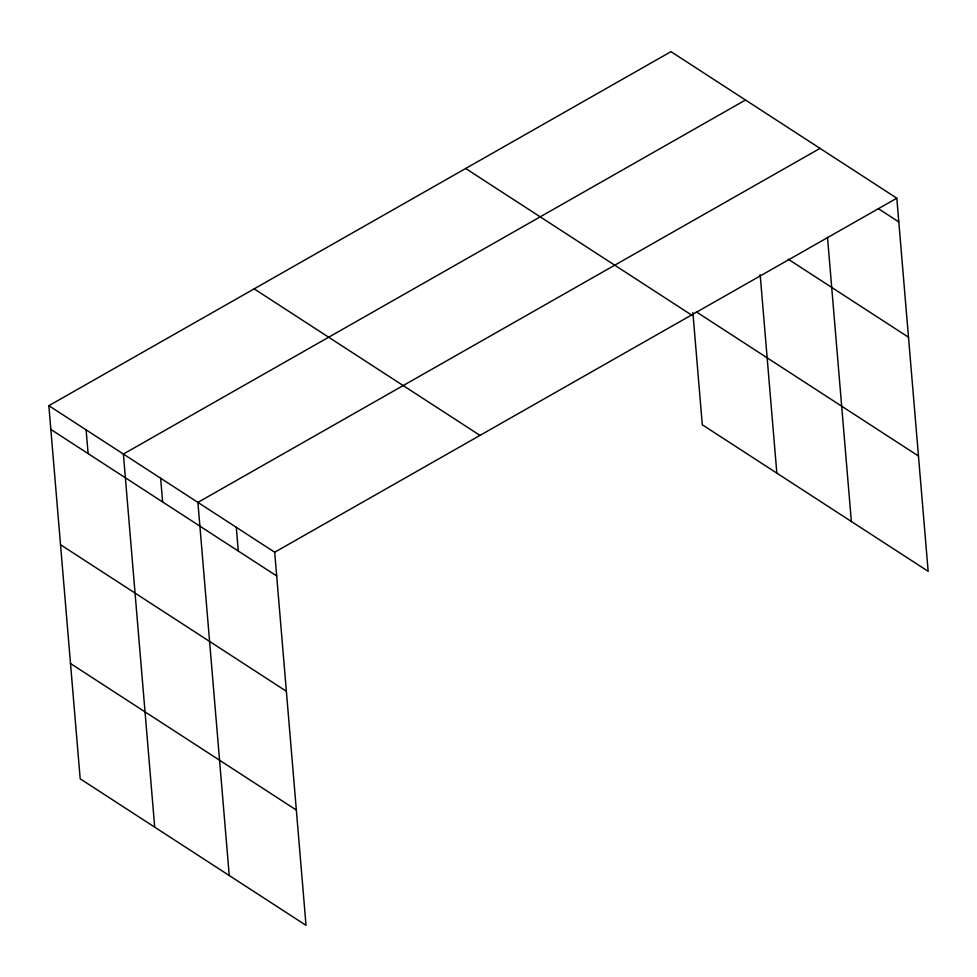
<?xml version="1.0" encoding="UTF-8"?>
<svg xmlns="http://www.w3.org/2000/svg" width="977" height="977" viewBox="0 0 977 977"><rect width="100%" height="100%" fill="white"/><g stroke="black" fill="none" stroke-linecap="round" stroke-linejoin="round"><path stroke-width="1.47" d="M48.85 405.687L274.696 552.225L306.021 925.341L80.187 778.803L48.85 405.687L670.979 51.659L896.813 198.197L928.15 571.313L702.304 424.775L692.876 312.518M745.5 100.008L123.383 454.049L154.708 827.165M820.033 148.37L197.904 502.398L229.241 875.526M274.696 552.225L896.813 198.197M878.335 208.651L898.816 221.926M788.231 259.198L908.488 337.224M696.357 311.895L918.465 456.015M465.675 168.484L691.521 315.021M254.154 288.862L480 435.4M50.841 429.428L276.686 575.966M60.525 544.726L286.371 691.264M70.503 663.517L296.349 810.055M827.507 237.338L851.358 521.486M760.167 274.684L776.837 473.137M236.3 527.311L238.29 551.052M160.643 478.229L162.634 501.97M86.11 429.868L88.113 453.609"/></g></svg>
